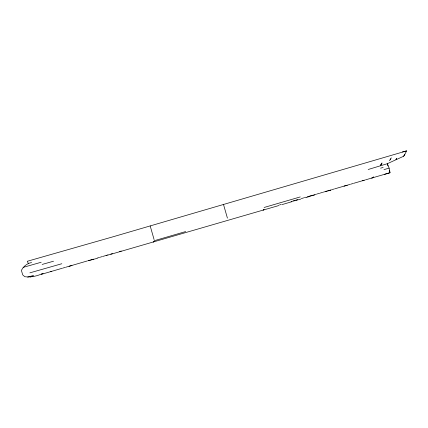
<?xml version="1.0" encoding="UTF-8"?>
<svg xmlns="http://www.w3.org/2000/svg" width="428" height="428" viewBox="0 0 428 428"><rect width="100%" height="100%" fill="white"/><g stroke="black" fill="none" stroke-linecap="round" stroke-linejoin="round"><path stroke-width="0.64" d="M402.384 151.951L406.6 150.897L404.53 154.931M31.581 262.508C27.221 263.29 23.358 266.451 21.4 270.352L22.7 274.878L24.803 276.713C30.918 277.526 37.616 276.007 43.073 273.299L41.548 274.289L62.328 268.233M390.122 159.767L390.727 158.804M389.512 160.725L391.331 157.846M368.187 169.493L387.324 163.699L403.615 156.252L404.835 154.492M403.615 156.252L404.225 155.369M372.66 177.829L373.532 176.999L372.66 177.829L371.584 178.096M33.079 276.178L30.211 276.98M406.6 150.897L113.484 236.663L27.29 261.278L28.302 263.434M380.647 168.172L383.14 167.423M383.98 169.638L389.122 168.097L387.324 163.699L387.971 165.962M300.777 199.09L293.544 201.026M306.314 197.452L309.08 196.634M384.269 174.415L390.074 172.714L389.122 168.097M278.986 205.494L110.713 254.334M282.159 204.563L291.666 201.77M264.097 207.484L300.237 196.928M154.219 240.729L185.656 231.564M62.937 268.051L65.382 267.339M65.992 267.163L87.387 260.925M87.997 260.748L90.442 260.037M91.052 259.86L93.497 259.149M97.167 258.079L99.612 257.367M100.222 257.185L102.051 256.65M102.667 256.474L105.111 255.762M107.942 254.938L105.721 255.586L106.845 255.302M110.724 254.125L112.387 253.638M119.61 251.536L121.279 251.049M279.628 204.894L281.298 204.407M292.741 201.074L294.576 200.539M295.796 200.186L297.631 199.651M301.301 198.581L303.741 197.87M304.356 197.688L306.186 197.153M307.411 196.8L313.521 195.018M314.136 194.842L316.581 194.125M317.191 193.948L319.636 193.237M320.246 193.06L322.691 192.343M323.3 192.167L328.19 190.744M328.8 190.562L331.245 189.85M331.855 189.674L334.3 188.962M334.915 188.785L350.195 184.329M350.805 184.152L353.25 183.441M353.86 183.259L364.865 180.054M365.475 179.878L390.074 172.714M23.123 267.393L41.179 262.252M97.145 258.362L88.425 260.668M42.142 264.44L53.527 261.214M61.83 263.734L29.874 272.85M27.681 277.103L33.587 275.445M362.42 180.766L364.105 180.343M344.08 186.11L347.263 185.313M325.745 191.455L327.029 191.134M327.8 190.941L330.881 190.171M308.615 196.5L314.617 194.997M291.061 201.647L292.426 201.304M107.717 255.083L110.215 254.462M69.052 266.269L71.963 265.542M50.713 271.614L51.349 271.454M389.271 170.488L389.598 171.617M223.534 204.589L227.429 218.168M150.196 225.968L154.085 239.546M380.877 164.882L380.305 165.834L382.033 162.977L380.877 164.882M396.612 158.569L396.039 159.441L396.612 158.569M153.775 241.745L153.508 242.114L154.037 241.376L153.775 241.745M263.573 209.736L263.14 210.148L264.012 209.324L263.573 209.736"/></g></svg>
